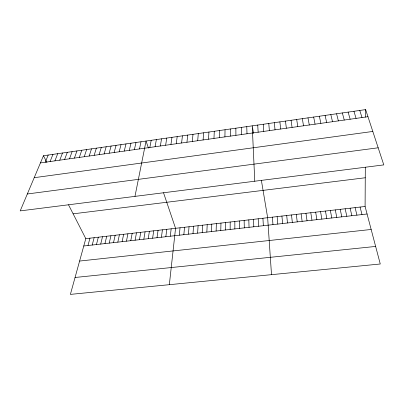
<?xml version="1.0" encoding="UTF-8"?>
<svg xmlns="http://www.w3.org/2000/svg" width="404" height="404" viewBox="0 0 404 404"><rect width="100%" height="100%" fill="white"/><g stroke="black" fill="none" stroke-linecap="round" stroke-linejoin="round"><path stroke-width="0.61" d="M230.401 136.108L230.447 128.962M230.154 229.457L230.194 222.018M68.508 204.778L85.8 238.648L70.382 294.39L380.27 263.994L365.095 206.479L365.312 167.231M365.59 117.109L365.63 109.61L43.465 155.732L20.2 210.898L383.8 164.898L365.63 109.61M225.462 229.987L225.573 222.548M224.907 136.885L225.043 129.74M220.786 230.512L220.963 223.079M216.125 231.043L216.362 223.609M219.428 137.658L219.655 130.507M211.474 231.568L211.777 224.139M213.969 138.426L214.287 131.28M206.838 232.088L207.207 224.664M208.53 139.193L208.934 132.042M202.212 232.613L202.646 225.19M197.601 233.133L198.101 225.715M203.106 139.961L203.601 132.805M193.001 233.653L193.567 226.235M197.702 140.718L198.283 133.567M188.416 234.168L189.042 226.755M183.845 234.684L184.532 227.275M192.314 141.481L192.986 134.325M179.285 235.199L180.038 227.795M186.946 142.238L187.703 135.082M169.342 284.684L175.553 228.311L163.529 192.758M170.286 236.219L171.165 228.816M181.593 142.991L182.436 135.84M165.847 236.719L166.786 229.321M176.26 143.743L177.189 136.587M161.423 237.219L162.423 229.82M170.942 144.496L171.958 137.34M157.01 237.719L158.065 230.325M152.606 238.214L153.727 230.825M165.64 145.243L166.741 138.087M148.218 238.708L149.394 231.32M160.358 145.985L161.539 138.83M143.839 239.203L145.076 231.82M139.476 239.698L140.769 232.315M155.091 146.728L156.358 139.572M135.118 240.188L136.471 232.81M149.844 147.47L151.192 140.309M130.775 240.678L132.189 233.305M134.971 196.379L146.046 141.047L148.435 148.111M126.447 241.168L127.917 233.795M122.129 241.658L123.654 234.285M139.496 148.93L141.006 141.769M117.822 242.142L119.402 234.774M113.524 242.627L115.165 235.264M134.396 149.647L135.986 142.486M109.237 243.112L110.933 235.749M129.31 150.364L130.982 143.203M104.964 243.592L106.717 236.239M100.702 244.077L102.515 236.724M124.24 151.081L125.992 143.92M96.455 244.556L98.318 237.204M119.185 151.793L121.018 144.632M92.213 245.031L94.132 237.688M114.15 152.505L116.059 145.339M87.986 245.511L89.961 238.168M109.13 153.212L111.115 146.051M104.121 153.919L106.186 146.753M99.132 154.621L101.273 147.46M94.157 155.323L96.374 148.157M89.198 156.02L91.491 148.859M84.254 156.717L86.623 149.556M79.325 157.414L81.77 150.253M74.417 158.105L76.932 150.944M69.518 158.797L72.104 151.636M64.635 159.484L67.296 152.323M59.767 160.171L62.504 153.01M54.914 160.858L57.721 153.692M50.076 161.539L52.954 154.373M45.253 162.221L48.202 155.055M40.445 162.898L367.963 116.711M34.204 177.694L372.811 131.452M27.336 193.981L378.179 147.793M73.129 213.832L365.251 177.765M85.8 238.648L365.095 206.479M83.769 245.986L367.074 213.994M79.603 261.055L371.16 229.472M75.058 277.487L375.639 246.44M43.465 155.732L46.879 162.418M359.777 110.449L362.004 117.549M353.949 111.282L356.065 118.387M348.132 112.115L350.147 119.22M342.339 112.943L344.253 120.054M336.567 113.771L338.375 120.882M360.085 207.055L361.994 214.569M355.096 207.631L356.924 215.14M330.815 114.595L332.517 121.71M350.116 208.206L351.869 215.711M325.079 115.413L326.679 122.533M345.157 208.777L346.829 216.281M340.208 209.348L341.804 216.847M319.362 116.236L320.862 123.351M335.275 209.913L336.795 217.413M313.666 117.049L315.064 124.169M330.351 210.484L331.8 217.978M325.447 211.045L326.816 218.539M307.989 117.862L309.287 124.982M320.554 211.61L321.852 219.099M302.328 118.67L303.525 125.796M253.49 133.31L252.237 125.846L254.767 181.224M261.388 180.376L267.65 217.7L271.503 274.659M315.675 212.171L316.898 219.66M296.688 119.478L297.788 126.609M310.812 212.731L311.959 220.22M305.959 213.292L307.035 220.776M291.067 120.286L292.067 127.412M301.126 213.847L302.126 221.326M285.466 121.089L286.365 128.214M296.304 214.403L297.233 221.882M291.491 214.958L292.35 222.432M279.881 121.887L280.684 129.017M286.699 215.509L287.486 222.983M274.316 122.685L275.023 129.815M281.916 216.059L282.633 223.528M277.149 216.61L277.79 224.079M268.771 123.478L269.377 130.613M272.392 217.155L272.968 224.619M263.241 124.27L263.756 131.406M257.732 125.058L258.151 132.194M262.923 218.246L263.358 225.705M258.207 218.791L258.575 226.245M253.505 219.332L253.803 226.785M246.763 126.629L246.996 133.769M248.819 219.872L249.046 227.321M244.142 220.412L244.304 227.856M241.304 127.412L241.446 134.552M239.481 220.948L239.572 228.391M235.865 128.189L235.911 135.33M234.83 221.483L234.855 228.927"/></g></svg>
